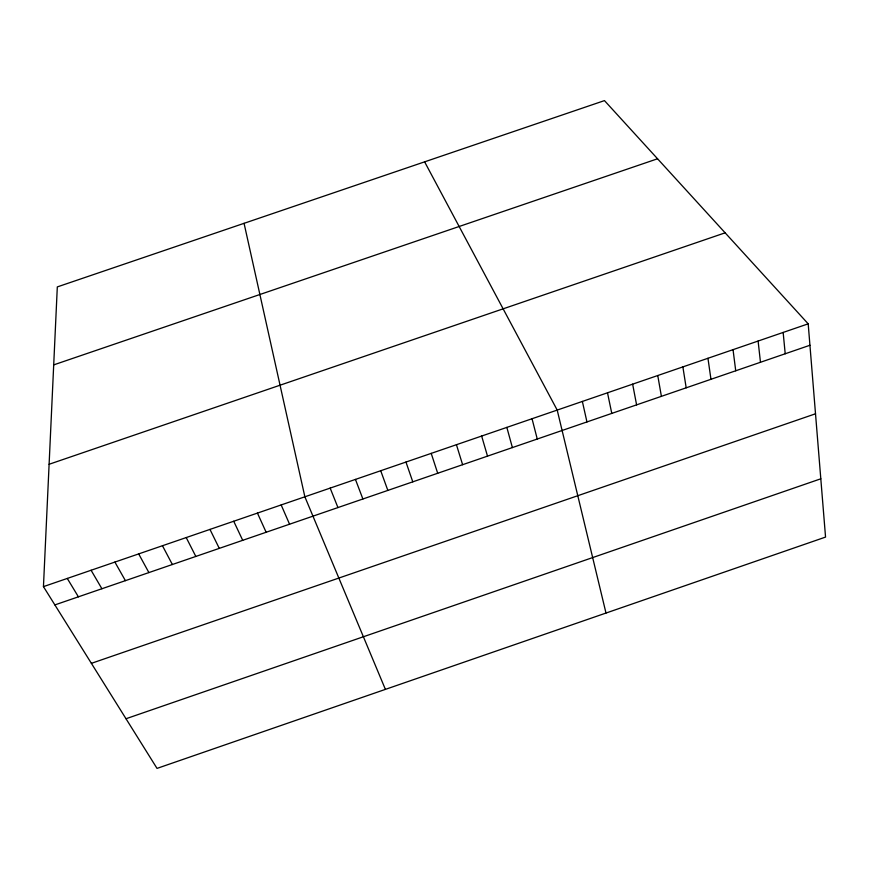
<?xml version="1.0" encoding="UTF-8"?>
<svg xmlns="http://www.w3.org/2000/svg" width="869" height="869" viewBox="0 0 869 869"><rect width="100%" height="100%" fill="white"/><g stroke="black" fill="none" stroke-linecap="round" stroke-linejoin="round"><path stroke-width="1.3" d="M43.45 586.629L57.311 286.911L604.466 100.608L808.192 323.833L825.55 537.085L157.028 768.392L43.45 586.629L808.192 323.833M54.877 604.911L809.93 345.265M91.386 663.34L815.513 413.785M126.005 718.739L820.803 478.797M49.109 464.274L725.137 232.827M53.704 364.882L657.561 158.777M67.271 578.439L78.395 596.818M91.093 570.26L101.901 588.737M114.893 562.08L125.408 580.655M138.682 553.901L148.892 572.584M424.615 161.851L557.203 410.081L605.997 613.058M162.46 545.732L172.366 564.513M186.216 537.563L195.829 556.442M209.972 529.406L219.281 548.372M233.718 521.248L242.712 540.312M257.441 513.09L266.142 532.262M281.165 504.943L289.562 524.203M385.401 689.378L304.867 496.796L244.059 223.322M330.166 488.106L337.943 507.572M355.443 479.416L362.894 498.991M380.709 470.726L387.846 490.409M405.964 462.047L412.786 481.839M431.209 453.379L437.704 473.268M456.431 444.711L462.612 464.698M481.643 436.042L487.509 456.138M506.844 427.385L512.384 447.578M532.034 418.728L537.259 439.03M582.36 401.435L586.955 421.943M607.507 392.799L611.776 413.405M632.643 384.152L636.597 404.867M657.757 375.527L661.396 396.34M682.871 366.903L686.184 387.813M707.953 358.278L710.961 379.297M733.034 349.653L735.728 370.781M758.105 341.05L760.473 362.275M783.154 332.436L785.207 353.77"/></g></svg>
